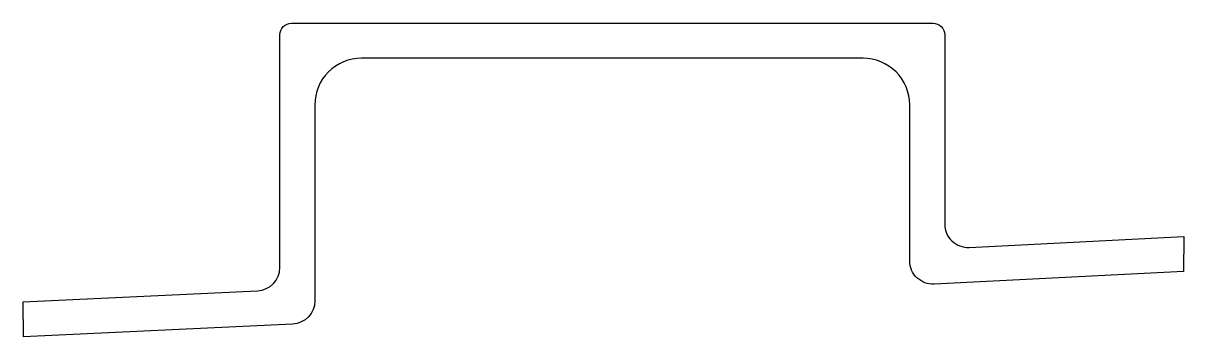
# Model space of a CAD drawing. Extents: x 95.8 to 195.3, y 196.3 to 223.2.
import ezdxf

# ---------------------------------------------------------------- set-up
doc = ezdxf.new("R2010")
doc.units = 0
doc.header["$LTSCALE"] = 15
doc.layers.get('0').update_dxf_attribs({"linetype": 'CONTINUOUS'})

msp = doc.modelspace()

# ---------------------------------------------------------------- linework, layer by layer
at = {"color": 0, "linetype": 'BYBLOCK'}
msp.add_lwpolyline([(174.79, 222.233), (174.79, 206.004, 0.429117), (176.892, 204.006), (195.29, 204.938), (195.26, 201.933), (173.892, 200.85, -0.429117), (171.79, 202.848), (171.79, 216.233, 0.414214), (167.79, 220.233), (124.79, 220.233, 0.414214), (120.79, 216.233), (120.79, 199.42, -0.400478), (118.885, 197.422), (95.818, 196.334), (95.79, 199.336), (115.885, 200.284, 0.400478), (117.79, 202.282), (117.79, 222.233, -0.414214), (118.79, 223.233), (173.79, 223.233, -0.414214)], format="xyb", close=True, dxfattribs=at)

doc.saveas('drawing.dxf')
